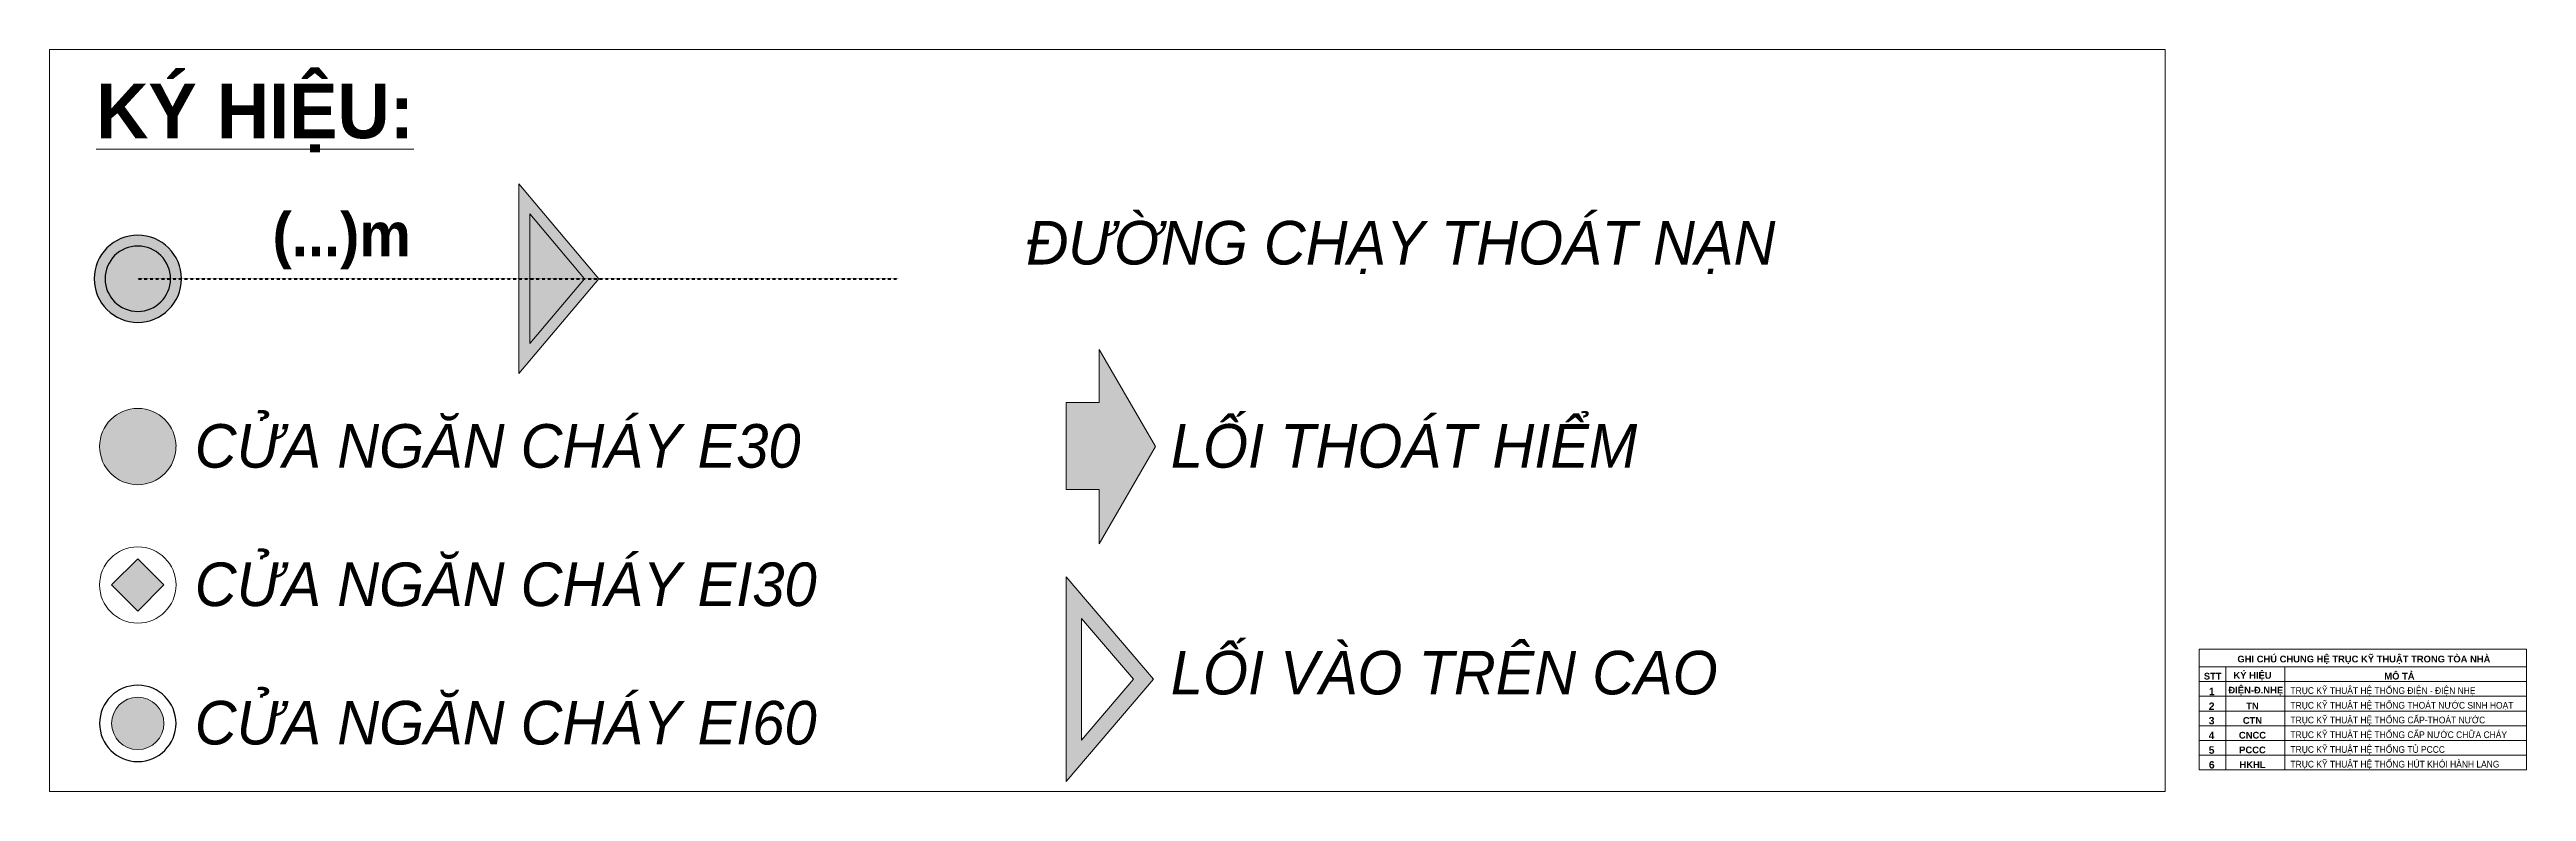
# Model space of a CAD drawing. Header units: millimetres. Extents: x 27447 to 239197, y -15958 to 82878.
# Drawn here: x 197190 to 239197, y 2600 to 15200 of the extents above; entities that cross this region are included whole.
import ezdxf

# ---------------------------------------------------------------- set-up
doc = ezdxf.new("R2010")
doc.units = ezdxf.units.MM
doc.linetypes.add('1 NÉT CALL OUT', pattern=[6, 3, -3])
for name, color, linetype, lineweight in [('A-ANNO-NOTE', 131, 'Continuous', 9), ('A-ANNO-NOTE-1', 131, 'Continuous', 25), ('A-DETL', 90, 'Continuous', 9), ('A-DETL-1', 90, '1 NÉT CALL OUT', 70), ('A-DETL-2', 90, 'Continuous', 18), ('A-DETL-THIN', 151, 'Continuous', 18), ('A-DETL-THIN-1', 151, 'Continuous', 9), ('G-ANNO-TEXT-1', 7, 'Continuous', 9)]:
    doc.layers.add(name, color=color, linetype=linetype, lineweight=lineweight)
doc.styles.add('Arial_7', font='arial_0.ttf', dxfattribs={"width": 0.95, "height": 740})
doc.styles.add('Arial_8', font='arial_0.ttf', dxfattribs={"height": 114})
doc.styles.add('Arial_9', font='arial_0.ttf', dxfattribs={"width": 0.9, "height": 114})
doc.styles.add('Arial_B_3', font='arialbd_0.ttf', dxfattribs={"width": 0.95, "height": 925})
doc.styles.add('Arial_B_4', font='arialbd_0.ttf', dxfattribs={"height": 125.4})

# ---------------------------------------------------------------- blocks, each defined once
blk = doc.blocks.new('HDNDCT_MŨI TÊN THOÁT HIỂM 2 - HDNDCT_MŨI TÊN THOÁT HIỂM 2-1614706-GHI CHÚ_ĐƯỜNG THOÁT NẠN PCCC')
at = {"layer": 'A-ANNO-NOTE'}
blk.add_hatch(color=256, dxfattribs=at).paths.add_polyline_path([(18288, 8457), (17336, 6807), (17336, 7728), (16778, 7728), (16778, 9208), (17336, 9208), (17336, 10108)])
for p, q in [((18288, 8457), (17336, 10108)), ((17336, 10108), (17336, 9208)), ((17336, 9208), (16778, 9208)), ((16778, 9208), (16778, 7728)), ((17336, 6807), (18288, 8457)), ((16778, 7728), (17336, 7728)), ((17336, 7728), (17336, 6807))]:
    blk.add_line(p, q, dxfattribs=at)
blk = doc.blocks.new('HDNDCT_MŨI TÊN THOÁT HIỂM - HDNDCT_MŨI TÊN THOÁT HIỂM-1614704-GHI CHÚ_ĐƯỜNG THOÁT NẠN PCCC')
at = {"layer": 'A-ANNO-NOTE'}
h = blk.add_hatch(color=256, dxfattribs=at)
h.paths.add_polyline_path([(8847, 11307), (7495, 9697), (7495, 12918)])
h.paths.add_polyline_path([(8605, 11307), (7680, 12410), (7680, 10205)])
blk.add_hatch(color=256, dxfattribs=at).paths.add_polyline_path([(7680, 10205), (7680, 12410), (8605, 11307)])
for p, q in [((8847, 11307), (7495, 12918)), ((7495, 12918), (7495, 9697)), ((7680, 10205), (7680, 12410)), ((7680, 12410), (8605, 11307)), ((8605, 11307), (7680, 12410)), ((7680, 12410), (7680, 10205)), ((7495, 9697), (8847, 11307)), ((8605, 11307), (7680, 10205)), ((7680, 10205), (8605, 11307))]:
    blk.add_line(p, q, dxfattribs=at)
blk = doc.blocks.new('HDNDCT_DIEM THOAT HIEM XA NHAT - HDNDCT_DIEM THOAT HIEM XA NHAT-1614703-GHI CHÚ_ĐƯỜNG THOÁT NẠN PCCC')
at = {"layer": 'A-ANNO-NOTE'}
h = blk.add_hatch(color=256, dxfattribs=at)
edge = h.paths.add_edge_path()
edge.add_arc((1031, 11307), 740, 0, 180)
edge.add_arc((1031, 11307), 740, 180, 360)
edge = h.paths.add_edge_path()
edge.add_arc((1031, 11307), 555, 180, 360)
edge.add_arc((1031, 11307), 555, 360, 540)
h = blk.add_hatch(color=256, dxfattribs=at)
edge = h.paths.add_edge_path()
edge.add_arc((1031, 11307), 555, 0, 180)
edge.add_arc((1031, 11307), 555, 180, 360)
at = {"layer": 'A-ANNO-NOTE-1'}
for radius, start, end in [(740, 360, 180), (555, 0, 180), (555, 360, 180), (740, 180, 360), (555, 180, 0), (555, 180, 360)]:
    blk.add_arc((1031, 11307), radius, start, end, dxfattribs=at)
blk = doc.blocks.new('HDNDCT_GHI CHÚ CỬA CHỐNG CHÁY E30 - HDNDCT_GHI CHÚ CỬA CHỐNG CHÁY E30-1614707-GHI CHÚ_ĐƯỜNG THOÁT NẠN PCCC')
at = {"layer": 'A-ANNO-NOTE'}
h = blk.add_hatch(color=256, dxfattribs=at)
edge = h.paths.add_edge_path()
edge.add_arc((1031, 8457), 647, 0, 180)
edge.add_arc((1031, 8457), 648, 180, 360)
for radius, start, end in [(648, 360, 180), (647, 180, 360)]:
    blk.add_arc((1031, 8457), radius, start, end, dxfattribs=at)
blk = doc.blocks.new('HDNDCT_GHI CHÚ CỬA CHỐNG CHÁY EI30 - HDNDCT_GHI CHÚ CỬA CHỐNG CHÁY EI30-2461928-GHI CHÚ_ĐƯỜNG THOÁT NẠN PCCC')
at = {"layer": 'A-ANNO-NOTE'}
blk.add_hatch(color=256, dxfattribs=at).paths.add_polyline_path([(587, 6107), (1031, 6551), (1475, 6107), (1031, 5663)])
for p, q in [((1031, 6551), (587, 6107)), ((1475, 6107), (1031, 6551)), ((587, 6107), (1031, 5663)), ((1031, 5663), (1475, 6107))]:
    blk.add_line(p, q, dxfattribs=at)
for start, end in [(360, 180), (180, 360)]:
    blk.add_arc((1031, 6107), 648, start, end, dxfattribs=at)
blk = doc.blocks.new('HDNDCT_LỐI VÀO TRÊN CAO - HDNDCT_LỐI VÀO TRÊN CAO-1614699-GHI CHÚ_ĐƯỜNG THOÁT NẠN PCCC')
at = {"layer": 'A-ANNO-NOTE'}
h = blk.add_hatch(color=256, dxfattribs=at)
h.paths.add_polyline_path([(17918, 4507), (17037, 5540), (17037, 3474)])
h.paths.add_polyline_path([(16778, 6243), (18259, 4507), (16778, 2772)])
for p, q in [((16778, 6243), (16778, 2772)), ((18259, 4507), (16778, 6243)), ((17037, 3474), (17037, 5540)), ((17037, 5540), (17918, 4507)), ((16778, 2772), (18259, 4507)), ((17918, 4507), (17037, 3474))]:
    blk.add_line(p, q, dxfattribs=at)
blk = doc.blocks.new('HDNDCT_GHI CHÚ CỬA CHỐNG CHÁY EI60 - HDNDCT_GHI CHÚ CỬA CHỐNG CHÁY EI60-1614697-GHI CHÚ_ĐƯỜNG THOÁT NẠN PCCC')
at = {"layer": 'A-ANNO-NOTE'}
h = blk.add_hatch(color=256, dxfattribs=at)
edge = h.paths.add_edge_path()
edge.add_arc((1031, 3757), 444, 0, 180)
edge.add_arc((1031, 3757), 444, 180, 360)
for radius, start, end in [(648, 360, 180), (444, 360, 180), (444, 180, 360)]:
    blk.add_arc((1031, 3757), radius, start, end, dxfattribs=at)
at = {"layer": 'A-ANNO-NOTE-1'}
for start, end in [(360, 180), (180, 360)]:
    blk.add_arc((1031, 3757), 648, start, end, dxfattribs=at)

msp = doc.modelspace()

# ---------------------------------------------------------------- linework, layer by layer
at = {"layer": 'A-DETL'}
for p, q in [((233070.3, 15200.1), (197190.3, 15200.1)), ((197190.3, 15200.1), (197190.3, 2600.1)), ((233070.3, 2600.1), (233070.3, 15200.1)), ((197190.3, 2600.1), (233070.3, 2600.1))]:
    msp.add_line(p, q, dxfattribs=at)
at = {"layer": 'A-DETL-1'}
msp.add_line((198687, 11307.2), (211587, 11307.2), dxfattribs=at)
at = {"layer": 'A-DETL-2'}
for p, q in [((239196.9, 5017.2), (233646.9, 5017.2)), ((233646.9, 5017.2), (233646.9, 2967.2)), ((239196.9, 2967.2), (239196.9, 5017.2)), ((233646.9, 2967.2), (239196.9, 2967.2))]:
    msp.add_line(p, q, dxfattribs=at)
at = {"layer": 'A-DETL-THIN'}
for p, q in [((233646.9, 5017.2), (233646.9, 2967.2)), ((233646.9, 5017.2), (239196.9, 5017.2)), ((233646.9, 4717.2), (239196.9, 4717.2)), ((234096.9, 4717.2), (234096.9, 2967.2)), ((235096.9, 4717.2), (235096.9, 2967.2)), ((239196.9, 5017.2), (239196.9, 2967.2)), ((233646.9, 4467.2), (239196.9, 4467.2)), ((233646.9, 4217.2), (239196.9, 4217.2)), ((233646.9, 3967.2), (239196.9, 3967.2)), ((233646.9, 3717.2), (239196.9, 3717.2)), ((233646.9, 3467.2), (239196.9, 3467.2)), ((233646.9, 3217.2), (239196.9, 3217.2)), ((233646.9, 2967.2), (239196.9, 2967.2))]:
    msp.add_line(p, q, dxfattribs=at)
at = {"layer": 'A-DETL-THIN-1'}
for p, q in [((197190.3, 15200.1), (233070.3, 15200.1)), ((197190.3, 2600.1), (197190.3, 15200.1)), ((233070.3, 15200.1), (233070.3, 2600.1)), ((233070.3, 2600.1), (197190.3, 2600.1))]:
    msp.add_line(p, q, dxfattribs=at)

# ---------------------------------------------------------------- block references
at = {"layer": 'A-ANNO-NOTE'}
for name in ['HDNDCT_MŨI TÊN THOÁT HIỂM - HDNDCT_MŨI TÊN THOÁT HIỂM-1614704-GHI CHÚ_ĐƯỜNG THOÁT NẠN PCCC', 'HDNDCT_DIEM THOAT HIEM XA NHAT - HDNDCT_DIEM THOAT HIEM XA NHAT-1614703-GHI CHÚ_ĐƯỜNG THOÁT NẠN PCCC', 'HDNDCT_MŨI TÊN THOÁT HIỂM 2 - HDNDCT_MŨI TÊN THOÁT HIỂM 2-1614706-GHI CHÚ_ĐƯỜNG THOÁT NẠN PCCC', 'HDNDCT_GHI CHÚ CỬA CHỐNG CHÁY E30 - HDNDCT_GHI CHÚ CỬA CHỐNG CHÁY E30-1614707-GHI CHÚ_ĐƯỜNG THOÁT NẠN PCCC', 'HDNDCT_GHI CHÚ CỬA CHỐNG CHÁY EI30 - HDNDCT_GHI CHÚ CỬA CHỐNG CHÁY EI30-2461928-GHI CHÚ_ĐƯỜNG THOÁT NẠN PCCC', 'HDNDCT_LỐI VÀO TRÊN CAO - HDNDCT_LỐI VÀO TRÊN CAO-1614699-GHI CHÚ_ĐƯỜNG THOÁT NẠN PCCC', 'HDNDCT_GHI CHÚ CỬA CHỐNG CHÁY EI60 - HDNDCT_GHI CHÚ CỬA CHỐNG CHÁY EI60-1614697-GHI CHÚ_ĐƯỜNG THOÁT NẠN PCCC']:
    msp.add_blockref(name, (197656.2, 0), dxfattribs=at)

# ---------------------------------------------------------------- texts
at = {"layer": 'G-ANNO-TEXT-1', "line_spacing_factor": 0.936439}
for s, insert, char_height, width, attachment_point, style in [('\\pt4218,8436,12654,16872,21090,25308,29526,33744,37962,42180,46398,50616,54834,59052,63270,67488,71706,75924,80142,84360,88578,92796,97014,1.01232E+005,1.05450E+005,1.09668E+005,1.13886E+005,1.18104E+005,1.22322E+005,1.26540E+005,1.30758E+005,1.34976E+005;{\\LKÝ HIỆU:}', (197980.6, 14618.3), 925, 5449.48, 1, 'Arial_B_3'), ('\\pt4464.05,8928.1,13392.15,17856.2,22320.25,26784.3,31248.35,35712.4,40176.45,44640.5,49104.55,53568.6,58032.65,62496.7,66960.75,71424.8,75888.85,80352.9,84816.95,89281,93745.05,98209.1,1.02673E+005,1.07137E+005,1.11601E+005,1.16065E+005,1.20529E+005,1.24993E+005,1.29457E+005,1.33922E+005,1.38386E+005,1.42850E+005;{\\fArial|b1|i0|c0|p34;(...)m}', (202144.9, 11947.7), 740, 5395.525, 5, 'Arial_7'), ('\\pt4464.05,8928.1,13392.15,17856.2,22320.25,26784.3,31248.35,35712.4,40176.45,44640.5,49104.55,53568.6,58032.65,62496.7,66960.75,71424.8,75888.85,80352.9,84816.95,89281,93745.05,98209.1,1.02673E+005,1.07137E+005,1.11601E+005,1.16065E+005,1.20529E+005,1.24993E+005,1.29457E+005,1.33922E+005,1.38386E+005,1.42850E+005;{\\fArial|b0|i1|c0|p34;ĐƯỜNG CHẠY THOÁT NẠN}', (213753.6, 12289), 740, 17044.235, 1, 'Arial_7'), ('\\pt4464.05,8928.1,13392.15,17856.2,22320.25,26784.3,31248.35,35712.4,40176.45,44640.5,49104.55,53568.6,58032.65,62496.7,66960.75,71424.8,75888.85,80352.9,84816.95,89281,93745.05,98209.1,1.02673E+005,1.07137E+005,1.11601E+005,1.16065E+005,1.20529E+005,1.24993E+005,1.29457E+005,1.33922E+005,1.38386E+005,1.42850E+005;{\\fArial|b0|i1|c0|p34;CỬA NGĂN CHÁY E30}', (199653.6, 8839), 740, 15065.29, 1, 'Arial_7'), ('\\pt4464.05,8928.1,13392.15,17856.2,22320.25,26784.3,31248.35,35712.4,40176.45,44640.5,49104.55,53568.6,58032.65,62496.7,66960.75,71424.8,75888.85,80352.9,84816.95,89281,93745.05,98209.1,1.02673E+005,1.07137E+005,1.11601E+005,1.16065E+005,1.20529E+005,1.24993E+005,1.29457E+005,1.33922E+005,1.38386E+005,1.42850E+005;{\\fArial|b0|i1|c0|p34;LỐI THOÁT HIỂM}', (216205.1, 8839), 740, 15065.29, 1, 'Arial_7'), ('\\pt4464.05,8928.1,13392.15,17856.2,22320.25,26784.3,31248.35,35712.4,40176.45,44640.5,49104.55,53568.6,58032.65,62496.7,66960.75,71424.8,75888.85,80352.9,84816.95,89281,93745.05,98209.1,1.02673E+005,1.07137E+005,1.11601E+005,1.16065E+005,1.20529E+005,1.24993E+005,1.29457E+005,1.33922E+005,1.38386E+005,1.42850E+005;{\\fArial|b0|i1|c0|p34;CỬA NGĂN CHÁY EI30}', (199653.6, 6489), 740, 15065.29, 1, 'Arial_7'), ('\\pt4464.05,8928.1,13392.15,17856.2,22320.25,26784.3,31248.35,35712.4,40176.45,44640.5,49104.55,53568.6,58032.65,62496.7,66960.75,71424.8,75888.85,80352.9,84816.95,89281,93745.05,98209.1,1.02673E+005,1.07137E+005,1.11601E+005,1.16065E+005,1.20529E+005,1.24993E+005,1.29457E+005,1.33922E+005,1.38386E+005,1.42850E+005;{\\fArial|b0|i1|c0|p34;LỐI VÀO TRÊN CAO}', (216205.1, 4989), 740, 15065.29, 1, 'Arial_7'), ('\\pt723.9,1447.8,2171.7,2895.6,3619.5,4343.4,5067.3,5791.2,6515.1,7239,7962.9,8686.8,9410.7,10134.6,10858.5,11582.4,12306.3,13030.2,13754.1,14478,15201.9,15925.8,16649.7,17373.6,18097.5,18821.4,19545.3,20269.2,20993.1,21717,22440.9,23164.8;{\\fArial|b1|i0|c0|p34;KÝ HIỆU}', (234551.2, 4558), 114, 709.08, 5, 'Arial_8'), ('\\pt723.9,1447.8,2171.7,2895.6,3619.5,4343.4,5067.3,5791.2,6515.1,7239,7962.9,8686.8,9410.7,10134.6,10858.5,11582.4,12306.3,13030.2,13754.1,14478,15201.9,15925.8,16649.7,17373.6,18097.5,18821.4,19545.3,20269.2,20993.1,21717,22440.9,23164.8;{\\fArial|b1|i0|c0|p34;GHI CHÚ CHUNG HỆ TRỤC KỸ THUẬT TRONG TÒA NHÀ}', (236439.8, 4834.8), 114, 5312.4, 5, 'Arial_8'), ('\\pt723.9,1447.8,2171.7,2895.6,3619.5,4343.4,5067.3,5791.2,6515.1,7239,7962.9,8686.8,9410.7,10134.6,10858.5,11582.4,12306.3,13030.2,13754.1,14478,15201.9,15925.8,16649.7,17373.6,18097.5,18821.4,19545.3,20269.2,20993.1,21717,22440.9,23164.8;{\\fArial|b1|i0|c0|p34;MÔ TẢ}', (237042.6, 4558), 114, 682.29, 5, 'Arial_8'), ('\\pt4464.05,8928.1,13392.15,17856.2,22320.25,26784.3,31248.35,35712.4,40176.45,44640.5,49104.55,53568.6,58032.65,62496.7,66960.75,71424.8,75888.85,80352.9,84816.95,89281,93745.05,98209.1,1.02673E+005,1.07137E+005,1.11601E+005,1.16065E+005,1.20529E+005,1.24993E+005,1.29457E+005,1.33922E+005,1.38386E+005,1.42850E+005;{\\fArial|b0|i1|c0|p34;CỬA NGĂN CHÁY EI60}', (199653.6, 4139), 740, 15065.29, 1, 'Arial_7'), ('\\pt723.9,1447.8,2171.7,2895.6,3619.5,4343.4,5067.3,5791.2,6515.1,7239,7962.9,8686.8,9410.7,10134.6,10858.5,11582.4,12306.3,13030.2,13754.1,14478,15201.9,15925.8,16649.7,17373.6,18097.5,18821.4,19545.3,20269.2,20993.1,21717,22440.9,23164.8;{\\fArial|b1|i0|c0|p34;STT}', (233876.3, 4558), 114, 320.089, 5, 'Arial_8'), ('\\pt723.90034,1447.79943,2171.69977,2895.60011,3619.50046,4343.39954,5067.29989,5791.20023,6515.10057,7238.99966,7962.9,8686.80034,9410.69943,10134.59977,10858.50011,11582.40046,12306.29954,13030.19989,13754.10023,14478.00057,15201.89966,15925.8,16649.70034,17373.59943,18097.49977,18821.40011,19545.30046,20269.19954,20993.09989,21717.00023,22440.90057,23164.79966;1', (233860.2, 4298.9), 125.4, 290.13, 5, 'Arial_B_4'), ('\\pt723.9,1447.8,2171.7,2895.6,3619.5,4343.4,5067.3,5791.2,6515.1,7239,7962.9,8686.8,9410.7,10134.6,10858.5,11582.4,12306.3,13030.2,13754.1,14478,15201.9,15925.8,16649.7,17373.6,18097.5,18821.4,19545.3,20269.2,20993.1,21717,22440.9,23164.8;{\\fArial|b1|i0|c0|p34;ĐIỆN-Đ.NHẸ}', (234606.1, 4306.9), 114, 954.18, 5, 'Arial_8'), ('\\pt651.51,1303.02,1954.53,2606.04,3257.55,3909.06,4560.57,5212.08,5863.59,6515.1,7166.61,7818.12,8469.63,9121.14,9772.65,10424.16,11075.67,11727.18,12378.69,13030.2,13681.71,14333.22,14984.73,15636.24,16287.75,16939.26,17590.77,18242.28,18893.79,19545.3,20196.81,20848.32;TRỤC KỸ THUẬT HỆ THỐNG ĐIỆN - ĐIỆN NHẸ', (235195, 4301.9), 114, 3759.777, 4, 'Arial_9'), ('\\pt723.90034,1447.79943,2171.69977,2895.60011,3619.50046,4343.39954,5067.29989,5791.20023,6515.10057,7238.99966,7962.9,8686.80034,9410.69943,10134.59977,10858.50011,11582.40046,12306.29954,13030.19989,13754.10023,14478.00057,15201.89966,15925.8,16649.70034,17373.59943,18097.49977,18821.40011,19545.30046,20269.19954,20993.09989,21717.00023,22440.90057,23164.79966;3', (233857.9, 3802.8), 125.4, 249.09, 5, 'Arial_B_4'), ('\\pt723.90034,1447.79943,2171.69977,2895.60011,3619.50046,4343.39954,5067.29989,5791.20023,6515.10057,7238.99966,7962.9,8686.80034,9410.69943,10134.59977,10858.50011,11582.40046,12306.29954,13030.19989,13754.10023,14478.00057,15201.89966,15925.8,16649.70034,17373.59943,18097.49977,18821.40011,19545.30046,20269.19954,20993.09989,21717.00023,22440.90057,23164.79966;2', (233858, 4048.9), 125.4, 271.32, 5, 'Arial_B_4'), ('\\pt723.9,1447.8,2171.7,2895.6,3619.5,4343.4,5067.3,5791.2,6515.1,7239,7962.9,8686.8,9410.7,10134.6,10858.5,11582.4,12306.3,13030.2,13754.1,14478,15201.9,15925.8,16649.7,17373.6,18097.5,18821.4,19545.3,20269.2,20993.1,21717,22440.9,23164.8;{\\fArial|b1|i0|c0|p34;CTN}', (234550.3, 3805.8), 114, 342.541, 5, 'Arial_8'), ('\\pt723.9,1447.8,2171.7,2895.6,3619.5,4343.4,5067.3,5791.2,6515.1,7239,7962.9,8686.8,9410.7,10134.6,10858.5,11582.4,12306.3,13030.2,13754.1,14478,15201.9,15925.8,16649.7,17373.6,18097.5,18821.4,19545.3,20269.2,20993.1,21717,22440.9,23164.8;{\\fArial|b1|i0|c0|p34;TN}', (234550.6, 4051.9), 114, 224.523, 5, 'Arial_8'), ('\\pt651.51,1303.02,1954.53,2606.04,3257.55,3909.06,4560.57,5212.08,5863.59,6515.1,7166.61,7818.12,8469.63,9121.14,9772.65,10424.16,11075.67,11727.18,12378.69,13030.2,13681.71,14333.22,14984.73,15636.24,16287.75,16939.26,17590.77,18242.28,18893.79,19545.3,20196.81,20848.32;TRỤC KỸ THUẬT HỆ THỐNG THOÁT NƯỚC SINH HOẠT', (235195, 4051.9), 114, 4136.319, 4, 'Arial_9'), ('\\pt651.51,1303.02,1954.53,2606.04,3257.55,3909.06,4560.57,5212.08,5863.59,6515.1,7166.61,7818.12,8469.63,9121.14,9772.65,10424.16,11075.67,11727.18,12378.69,13030.2,13681.71,14333.22,14984.73,15636.24,16287.75,16939.26,17590.77,18242.28,18893.79,19545.3,20196.81,20848.32;TRỤC KỸ THUẬT HỆ THỐNG CẤP-THOÁT NƯỚC', (235195, 3801.9), 114, 3763.368, 4, 'Arial_9'), ('\\pt723.90034,1447.79943,2171.69977,2895.60011,3619.50046,4343.39954,5067.29989,5791.20023,6515.10057,7238.99966,7962.9,8686.80034,9410.69943,10134.59977,10858.50011,11582.40046,12306.29954,13030.19989,13754.10023,14478.00057,15201.89966,15925.8,16649.70034,17373.59943,18097.49977,18821.40011,19545.30046,20269.19954,20993.09989,21717.00023,22440.90057,23164.79966;4', (233857.1, 3552.8), 125.4, 211.47, 5, 'Arial_B_4'), ('\\pt723.90034,1447.79943,2171.69977,2895.60011,3619.50046,4343.39954,5067.29989,5791.20023,6515.10057,7238.99966,7962.9,8686.80034,9410.69943,10134.59977,10858.50011,11582.40046,12306.29954,13030.19989,13754.10023,14478.00057,15201.89966,15925.8,16649.70034,17373.59943,18097.49977,18821.40011,19545.30046,20269.19954,20993.09989,21717.00023,22440.90057,23164.79966;5', (233857.8, 3302.8), 125.4, 218.88, 5, 'Arial_B_4'), ('\\pt723.9,1447.8,2171.7,2895.6,3619.5,4343.4,5067.3,5791.2,6515.1,7239,7962.9,8686.8,9410.7,10134.6,10858.5,11582.4,12306.3,13030.2,13754.1,14478,15201.9,15925.8,16649.7,17373.6,18097.5,18821.4,19545.3,20269.2,20993.1,21717,22440.9,23164.8;{\\fArial|b1|i0|c0|p34;CNCC}', (234550.3, 3555.8), 114, 476.104, 5, 'Arial_8'), ('\\pt723.9,1447.8,2171.7,2895.6,3619.5,4343.4,5067.3,5791.2,6515.1,7239,7962.9,8686.8,9410.7,10134.6,10858.5,11582.4,12306.3,13030.2,13754.1,14478,15201.9,15925.8,16649.7,17373.6,18097.5,18821.4,19545.3,20269.2,20993.1,21717,22440.9,23164.8;{\\fArial|b1|i0|c0|p34;PCCC}', (234550.3, 3305.8), 114, 468.62, 5, 'Arial_8'), ('\\pt651.51,1303.02,1954.53,2606.04,3257.55,3909.06,4560.57,5212.08,5863.59,6515.1,7166.61,7818.12,8469.63,9121.14,9772.65,10424.16,11075.67,11727.18,12378.69,13030.2,13681.71,14333.22,14984.73,15636.24,16287.75,16939.26,17590.77,18242.28,18893.79,19545.3,20196.81,20848.32;TRỤC KỸ THUẬT HỆ THỐNG CẤP NƯỚC CHỮA CHÁY', (235195, 3551.9), 114, 3770.037, 4, 'Arial_9'), ('\\pt651.51,1303.02,1954.53,2606.04,3257.55,3909.06,4560.57,5212.08,5863.59,6515.1,7166.61,7818.12,8469.63,9121.14,9772.65,10424.16,11075.67,11727.18,12378.69,13030.2,13681.71,14333.22,14984.73,15636.24,16287.75,16939.26,17590.77,18242.28,18893.79,19545.3,20196.81,20848.32;TRỤC KỸ THUẬT HỆ THỐNG TỦ PCCC', (235195, 3301.9), 114, 3719.25, 4, 'Arial_9'), ('\\pt723.90034,1447.79943,2171.69977,2895.60011,3619.50046,4343.39954,5067.29989,5791.20023,6515.10057,7238.99966,7962.9,8686.80034,9410.69943,10134.59977,10858.50011,11582.40046,12306.29954,13030.19989,13754.10023,14478.00057,15201.89966,15925.8,16649.70034,17373.59943,18097.49977,18821.40011,19545.30046,20269.19954,20993.09989,21717.00023,22440.90057,23164.79966;6', (233859.7, 3052.8), 125.4, 245.1, 5, 'Arial_B_4'), ('\\pt723.9,1447.8,2171.7,2895.6,3619.5,4343.4,5067.3,5791.2,6515.1,7239,7962.9,8686.8,9410.7,10134.6,10858.5,11582.4,12306.3,13030.2,13754.1,14478,15201.9,15925.8,16649.7,17373.6,18097.5,18821.4,19545.3,20269.2,20993.1,21717,22440.9,23164.8;{\\fArial|b1|i0|c0|p34;HKHL}', (234551, 3055.8), 114, 648.66, 5, 'Arial_8'), ('\\pt651.51,1303.02,1954.53,2606.04,3257.55,3909.06,4560.57,5212.08,5863.59,6515.1,7166.61,7818.12,8469.63,9121.14,9772.65,10424.16,11075.67,11727.18,12378.69,13030.2,13681.71,14333.22,14984.73,15636.24,16287.75,16939.26,17590.77,18242.28,18893.79,19545.3,20196.81,20848.32;TRỤC KỸ THUẬT HỆ THỐNG HÚT KHÓI HÀNH LANG', (235195, 3051.9), 114, 4211.217, 4, 'Arial_9')]:
    msp.add_mtext(s, dxfattribs=dict(at, insert=insert, char_height=char_height, width=width, attachment_point=attachment_point, style=style))

doc.saveas('drawing.dxf')
